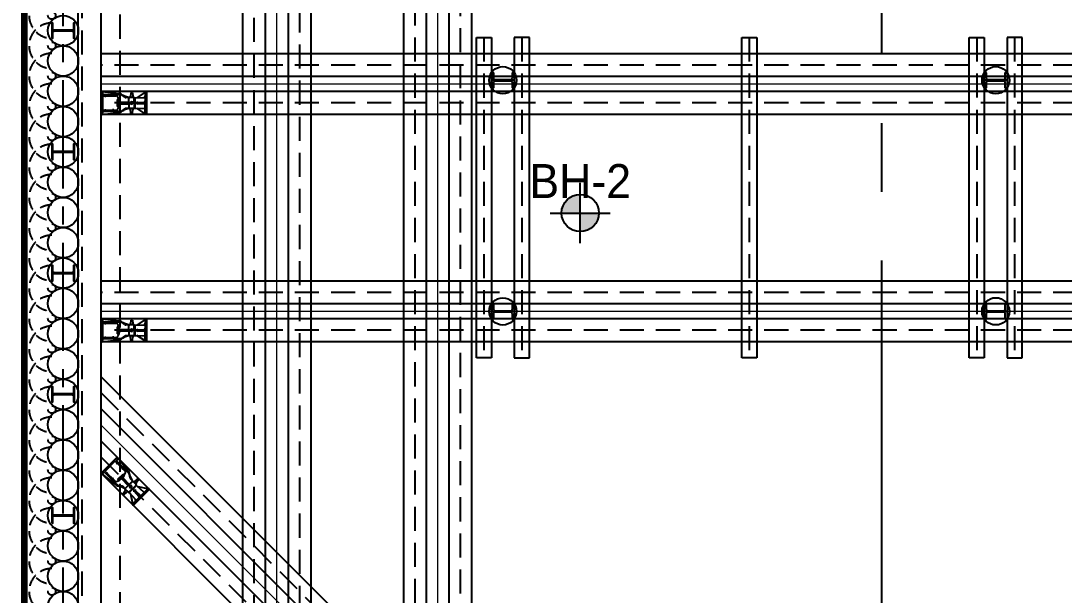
# Model space of a CAD drawing. Header units: millimetres. Extents: x 1073475 to 2890243, y -1340830 to -367733.
# Drawn here: x 1508384 to 1510794, y -380295 to -378967 of the extents above; entities that cross this region are included whole.
import ezdxf
from ezdxf.enums import TextEntityAlignment as Align

# ---------------------------------------------------------------- set-up
doc = ezdxf.new("R2010")
doc.units = ezdxf.units.MM
doc.header["$LTSCALE"] = 50
for name, pattern in [('CENTER2', [28.575, 19.05, -3.175, 3.175, -3.175]), ('HIDDEN', [9.525, 6.35, -3.175]), ('HIDDEN2', [4.7625, 3.175, -1.5875]), ('PHANTOM', [63.5, 31.75, -6.35, 6.35, -6.35, 6.35, -6.35])]:
    doc.linetypes.add(name, pattern=pattern)
doc.layers.add('_0', color=7, linetype='Continuous', lineweight=0)
for name, color, linetype in [('CEN', 1, 'CENTER2'), ('CIP', 1, 'Continuous'), ('H-BEAM', 5, 'Continuous'), ('H-BEAM-상부', 173, 'Continuous'), ('HPILE-300x200', 3, 'Continuous'), ('POST PILE', 6, 'Continuous'), ('SGR', 8, 'Continuous'), ('ST-CEN', 1, 'HIDDEN'), ('ST-CEN(상부 H-BEAM)', 1, 'HIDDEN'), ('ST-CEN(하부 H-BEAM)', 1, 'HIDDEN'), ('STRUT', 3, 'Continuous'), ('WALE-1', 3, 'Continuous'), ('건축', 233, 'HIDDEN'), ('단면', 4, 'Continuous'), ('대지경계선', 6, 'PHANTOM'), ('유압JACK', 2, 'Continuous'), ('주상도', 7, 'Continuous')]:
    doc.layers.add(name, color=color, linetype=linetype)
doc.styles.add('돋움', font='')
doc.styles.get('돋움').set_extended_font_data('Dotum')

# ---------------------------------------------------------------- blocks, each defined once
blk = doc.blocks.new('계측평면')
at = {"layer": '대지경계선', "const_width": 60}
for points in [[(-5833, -5158), (-176, 499), (26245, 499), (26245, -35090), (1238, -35090), (-5833, -28019), (-5833, -5158)], [(26247, -35088), (1240, -35088), (-5831, -28017), (-5831, -5156), (-174, 501), (26247, 501)]]:
    blk.add_lwpolyline(points, dxfattribs=at)
blk = doc.blocks.new('A$C1D3235D9')
at = {"layer": 'SGR', "linetype": 'HIDDEN2'}
blk.add_circle((0, 0), 50, dxfattribs=at)
blk.add_arc((0, 0), 300, 0, 180, dxfattribs=at)
blk = doc.blocks.new('A$C59AB4A79')
at = {"layer": '주상도'}
h = blk.add_hatch(color=251, dxfattribs=at)
h.paths.add_polyline_path([(-11030, -12906, 0.414214), (-11276, -13152), (-11030, -13152)])
h.paths.add_polyline_path([(-11030, -13152), (-11030, -13399, 0.414214), (-10783, -13152)])
at = {"layer": '_0', "color": 251}
for p, q in [((-12913, 3275), (-12913, -27775)), ((-15034, 1154), (-15034, -25654)), ((13623, -11450), (-17350, -11450)), ((13623, -14450), (-17350, -14450)), ((-17350, -15950), (-3550, -29750))]:
    blk.add_line(p, q, dxfattribs=at)
at = {"layer": 'CEN', "color": 251, "ltscale": 1.5}
blk.add_line((-17850, -23545), (-17850, -955), dxfattribs=at)
at = {"layer": 'CIP', "color": 251}
for centre in [(-17850, -10745), (-17850, -11145), (-17850, -11545), (-17850, -11945), (-17850, -12345), (-17850, -12745), (-17850, -13145), (-17850, -13545), (-17850, -13945), (-17850, -14345), (-17850, -14745), (-17850, -15145), (-17850, -15545), (-17850, -15945), (-17850, -16345), (-17850, -16745), (-17850, -17145), (-17850, -17545), (-17850, -17945), (-17850, -18345)]:
    blk.add_circle(centre, 200, dxfattribs=at)
at = {"layer": 'H-BEAM', "color": 251}
for p, q in [((-12400, -15064), (-12400, -10836)), ((-12400, -10836), (-12200, -10836)), ((-12200, -10836), (-12200, -15064)), ((-11900, -10836), (-11900, -15064)), ((-11700, -10836), (-11900, -10836)), ((-11700, -15064), (-11700, -10836)), ((-5900, -15064), (-5900, -10836)), ((-5900, -10836), (-5700, -10836)), ((-5700, -10836), (-5700, -15064)), ((-5400, -10836), (-5400, -15064)), ((-5200, -10836), (-5400, -10836)), ((-5200, -15064), (-5200, -10836)), ((-12200, -15064), (-12400, -15064)), ((-11900, -15064), (-11700, -15064)), ((-5700, -15064), (-5900, -15064)), ((-5400, -15064), (-5200, -15064))]:
    blk.add_line(p, q, dxfattribs=at)
at = {"layer": 'H-BEAM-상부', "color": 251}
for p, q in [((-8900, -15064), (-8900, -10836)), ((-8900, -10836), (-8700, -10836)), ((-8700, -10836), (-8700, -15064)), ((-8700, -15064), (-8900, -15064))]:
    blk.add_line(p, q, dxfattribs=at)
at = {"layer": 'HPILE-300x200', "color": 251}
for p, q in [((-17700, -10745), (-18000, -10745)), ((-17700, -12345), (-18000, -12345)), ((-17700, -13945), (-18000, -13945)), ((-17700, -15545), (-18000, -15545)), ((-17700, -17145), (-18000, -17145))]:
    blk.add_line(p, q, dxfattribs=at)
for points in [[(-18000, -10845), (-17986, -10845), (-17986, -10769, -0.414214), (-17966, -10749), (-17734, -10749, -0.414214), (-17714, -10769), (-17714, -10845), (-17700, -10845), (-17700, -10645), (-17714, -10645), (-17714, -10720, -0.414214), (-17734, -10740), (-17966, -10740, -0.414214), (-17986, -10720), (-17986, -10645), (-18000, -10645)], [(-18000, -12445), (-17986, -12445), (-17986, -12369, -0.414214), (-17966, -12349), (-17734, -12349, -0.414214), (-17714, -12369), (-17714, -12445), (-17700, -12445), (-17700, -12245), (-17714, -12245), (-17714, -12320, -0.414214), (-17734, -12340), (-17966, -12340, -0.414214), (-17986, -12320), (-17986, -12245), (-18000, -12245)], [(-18000, -14045), (-17986, -14045), (-17986, -13969, -0.414214), (-17966, -13949), (-17734, -13949, -0.414214), (-17714, -13969), (-17714, -14045), (-17700, -14045), (-17700, -13845), (-17714, -13845), (-17714, -13920, -0.414214), (-17734, -13940), (-17966, -13940, -0.414214), (-17986, -13920), (-17986, -13845), (-18000, -13845)], [(-18000, -15645), (-17986, -15645), (-17986, -15569, -0.414214), (-17966, -15549), (-17734, -15549, -0.414214), (-17714, -15569), (-17714, -15645), (-17700, -15645), (-17700, -15445), (-17714, -15445), (-17714, -15520, -0.414214), (-17734, -15540), (-17966, -15540, -0.414214), (-17986, -15520), (-17986, -15445), (-18000, -15445)], [(-18000, -17245), (-17986, -17245), (-17986, -17169, -0.414214), (-17966, -17149), (-17734, -17149, -0.414214), (-17714, -17169), (-17714, -17245), (-17700, -17245), (-17700, -17045), (-17714, -17045), (-17714, -17120, -0.414214), (-17734, -17140), (-17966, -17140, -0.414214), (-17986, -17120), (-17986, -17045), (-18000, -17045)]]:
    blk.add_lwpolyline(points, format="xyb", close=True, dxfattribs=at)
at = {"layer": 'POST PILE', "color": 251}
for p, q in [((-11900, -11400), (-12200, -11400)), ((-5400, -11400), (-5700, -11400)), ((-11900, -14450), (-12200, -14450)), ((-5400, -14450), (-5700, -14450))]:
    blk.add_line(p, q, dxfattribs=at)
for points in [[(-12200, -11300), (-12175, -11300), (-12175, -11371, 0.414214), (-12155, -11391), (-11945, -11391, 0.414214), (-11925, -11371), (-11925, -11300), (-11900, -11300), (-11900, -11500), (-11925, -11500), (-11925, -11430, 0.414214), (-11945, -11410), (-12155, -11410, 0.414214), (-12175, -11430), (-12175, -11500), (-12200, -11500)], [(-5700, -11300), (-5675, -11300), (-5675, -11371, 0.414214), (-5655, -11391), (-5445, -11391, 0.414214), (-5425, -11371), (-5425, -11300), (-5400, -11300), (-5400, -11500), (-5425, -11500), (-5425, -11430, 0.414214), (-5445, -11410), (-5655, -11410, 0.414214), (-5675, -11430), (-5675, -11500), (-5700, -11500)], [(-12200, -14350), (-12175, -14350), (-12175, -14421, 0.414214), (-12155, -14441), (-11945, -14441, 0.414214), (-11925, -14421), (-11925, -14350), (-11900, -14350), (-11900, -14550), (-11925, -14550), (-11925, -14480, 0.414214), (-11945, -14460), (-12155, -14460, 0.414214), (-12175, -14480), (-12175, -14550), (-12200, -14550)], [(-5700, -14350), (-5675, -14350), (-5675, -14421, 0.414214), (-5655, -14441), (-5445, -14441, 0.414214), (-5425, -14421), (-5425, -14350), (-5400, -14350), (-5400, -14550), (-5425, -14550), (-5425, -14480, 0.414214), (-5445, -14460), (-5655, -14460, 0.414214), (-5675, -14480), (-5675, -14550), (-5700, -14550)]]:
    blk.add_lwpolyline(points, format="xyb", close=True, dxfattribs=at)
for centre in [(-12050, -11400), (-5550, -11400), (-12050, -14450), (-5550, -14450)]:
    blk.add_circle(centre, 180, dxfattribs=at)
at = {"layer": 'ST-CEN', "color": 251}
for p, q in [((-12613, 3575), (-12613, -28075)), ((-13213, 2975), (-13213, -27475)), ((-14734, 1454), (-14734, -25954)), ((-15334, 854), (-15334, -25354)), ((13623, -11200), (-17350, -11200)), ((13623, -11700), (-17350, -11700)), ((13623, -14200), (-17350, -14200)), ((13623, -14700), (-17350, -14700)), ((-17350, -15526), (-3126, -29750)), ((-17350, -16374), (-3974, -29750))]:
    blk.add_line(p, q, dxfattribs=at)
at = {"layer": 'ST-CEN(상부 H-BEAM)', "color": 251}
blk.add_line((-8800, -10836), (-8800, -15064), dxfattribs=at)
at = {"layer": 'ST-CEN(하부 H-BEAM)', "color": 251}
for p, q in [((-12300, -10836), (-12300, -15064)), ((-11800, -10836), (-11800, -15064)), ((-5800, -10836), (-5800, -15064)), ((-5300, -10836), (-5300, -15064))]:
    blk.add_line(p, q, dxfattribs=at)
at = {"layer": 'STRUT', "color": 251}
for p, q in [((-12463, 3725), (-12463, -28225)), ((-12763, 3425), (-12763, -27925)), ((-13063, 3125), (-13063, -27625)), ((-13363, 2825), (-13363, -27325)), ((-14584, 1604), (-14584, -26104)), ((-14884, 1304), (-14884, -25804)), ((-15184, 1004), (-15184, -25504)), ((-15484, 704), (-15484, -25204)), ((13623, -11050), (-17350, -11050)), ((13623, -11350), (-17350, -11350)), ((13623, -11550), (-17350, -11550)), ((13623, -11850), (-17350, -11850)), ((13623, -14050), (-17350, -14050)), ((13623, -14350), (-17350, -14350)), ((13623, -14550), (-17350, -14550)), ((13623, -14850), (-17350, -14850)), ((-17350, -15314), (-2914, -29750)), ((-17350, -15738), (-3338, -29750)), ((-17350, -16162), (-3762, -29750)), ((-17350, -16586), (-4186, -29750))]:
    blk.add_line(p, q, dxfattribs=at)
at = {"layer": 'WALE-1', "color": 251}
for p, q in [((-17650, -23462), (-17650, -1038)), ((-17350, -23338), (-17350, -1162))]:
    blk.add_line(p, q, dxfattribs=at)
at = {"layer": '건축', "color": 251}
for p, q in [((-18378, -23669), (-18378, -808)), ((-17600, -23441), (-17600, -1059)), ((-17100, -23234), (-17100, -1266))]:
    blk.add_line(p, q, dxfattribs=at)
at = {"layer": '대지경계선', "const_width": 60}
blk.add_lwpolyline([(13700, -30740), (-11307, -30740), (-18378, -23669), (-18378, -808), (-12721, 4849), (13700, 4849)], dxfattribs=at)
at = {"layer": '유압JACK', "color": 251}
for p, q in [((-17337, -11550), (-17350, -11550)), ((-17350, -11550), (-17350, -11850)), ((-17337, -11550), (-17116, -11576)), ((-17332, -11555), (-17332, -11575)), ((-16768, -11555), (-16768, -11612)), ((-16768, -11555), (-16768, -11700)), ((-16768, -11555), (-16768, -11675)), ((-16750, -11550), (-16763, -11550)), ((-16750, -11550), (-16750, -11850)), ((-16750, -11850), (-16750, -11550)), ((-17332, -11609), (-17332, -11791)), ((-17329, -11606), (-17151, -11606)), ((-17317, -11590), (-17106, -11590)), ((-17302, -11606), (-17302, -11610)), ((-17302, -11610), (-17287, -11610)), ((-17287, -11606), (-17287, -11610)), ((-17197, -11606), (-17197, -11610)), ((-17182, -11610), (-17197, -11610)), ((-17182, -11606), (-17182, -11610)), ((-17132, -11653), (-17137, -11653)), ((-17137, -11653), (-17137, -11747)), ((-17132, -11653), (-17132, -11745)), ((-17129, -11655), (-17132, -11655)), ((-17124, -11642), (-17129, -11642)), ((-17129, -11642), (-17129, -11757)), ((-17124, -11652), (-17129, -11652)), ((-17124, -11653), (-17129, -11653)), ((-17129, -11653), (-17129, -11745)), ((-17124, -11642), (-17124, -11757)), ((-17116, -11648), (-17124, -11648)), ((-17124, -11648), (-17124, -11747)), ((-17115, -11651), (-17124, -11651)), ((-17103, -11691), (-16990, -11691)), ((-17091, -11691), (-17091, -11709)), ((-16987, -11628), (-17054, -11604)), ((-17039, -11620), (-17051, -11607)), ((-16982, -11628), (-17023, -11628)), ((-17009, -11691), (-17009, -11709)), ((-16982, -11684), (-16982, -11628)), ((-16982, -11700), (-16982, -11632)), ((-16982, -11684), (-16982, -11773)), ((-16977, -11628), (-16978, -11628)), ((-16918, -11628), (-16978, -11628)), ((-16976, -11628), (-16978, -11628)), ((-16957, -11568), (-16961, -11614)), ((-16937, -11568), (-16933, -11614)), ((-16916, -11628), (-16918, -11628)), ((-16912, -11700), (-16912, -11632)), ((-16906, -11645), (-16912, -11645)), ((-16912, -11645), (-16912, -11755)), ((-16906, -11648), (-16912, -11648)), ((-16906, -11700), (-16906, -11639)), ((-16906, -11645), (-16906, -11755)), ((-16900, -11633), (-16782, -11627)), ((-16768, -11559), (-16879, -11632)), ((-16871, -11692), (-16783, -11690)), ((-16768, -11845), (-16768, -11689)), ((-17337, -11850), (-17116, -11824)), ((-17332, -11845), (-17332, -11825)), ((-17329, -11794), (-17151, -11794)), ((-17317, -11810), (-17106, -11810)), ((-17302, -11794), (-17302, -11790)), ((-17302, -11790), (-17287, -11790)), ((-17287, -11794), (-17287, -11790)), ((-17182, -11790), (-17197, -11790)), ((-17197, -11794), (-17197, -11790)), ((-17182, -11794), (-17182, -11790)), ((-17132, -11747), (-17137, -11747)), ((-17132, -11745), (-17132, -11747)), ((-17129, -11745), (-17132, -11745)), ((-17129, -11745), (-17129, -11747)), ((-17124, -11747), (-17129, -11747)), ((-17124, -11747), (-17129, -11747)), ((-17124, -11747), (-17129, -11747)), ((-17124, -11757), (-17129, -11757)), ((-17124, -11747), (-17124, -11752)), ((-17115, -11749), (-17124, -11749)), ((-17116, -11752), (-17124, -11752)), ((-17103, -11709), (-16990, -11709)), ((-16987, -11773), (-17054, -11796)), ((-17039, -11780), (-17051, -11793)), ((-16982, -11773), (-17023, -11773)), ((-16982, -11700), (-16982, -11769)), ((-16918, -11773), (-16978, -11773)), ((-16977, -11773), (-16978, -11773)), ((-16976, -11773), (-16978, -11773)), ((-16957, -11833), (-16961, -11786)), ((-16937, -11833), (-16933, -11786)), ((-16916, -11773), (-16918, -11773)), ((-16912, -11700), (-16912, -11769)), ((-16906, -11752), (-16912, -11752)), ((-16906, -11755), (-16912, -11755)), ((-16906, -11700), (-16906, -11761)), ((-16900, -11767), (-16782, -11773)), ((-16768, -11841), (-16879, -11768)), ((-16871, -11708), (-16783, -11710)), ((-16768, -11845), (-16768, -11725)), ((-16768, -11845), (-16768, -11788)), ((-17337, -11850), (-17350, -11850)), ((-16750, -11850), (-16763, -11850)), ((-17337, -14550), (-17350, -14550)), ((-17350, -14550), (-17350, -14850)), ((-17337, -14550), (-17116, -14576)), ((-17332, -14555), (-17332, -14575)), ((-16957, -14567), (-16961, -14614)), ((-16937, -14567), (-16933, -14614)), ((-16768, -14559), (-16879, -14632)), ((-16768, -14555), (-16768, -14612)), ((-16768, -14555), (-16768, -14700)), ((-16768, -14555), (-16768, -14675)), ((-16750, -14550), (-16763, -14550)), ((-16750, -14550), (-16750, -14850)), ((-16750, -14850), (-16750, -14550)), ((-17332, -14609), (-17332, -14791)), ((-17329, -14606), (-17151, -14606)), ((-17317, -14590), (-17106, -14590)), ((-17302, -14606), (-17302, -14610)), ((-17302, -14610), (-17287, -14610)), ((-17287, -14606), (-17287, -14610)), ((-17197, -14606), (-17197, -14610)), ((-17182, -14610), (-17197, -14610)), ((-17182, -14606), (-17182, -14610)), ((-17132, -14653), (-17137, -14653)), ((-17137, -14653), (-17137, -14747)), ((-17132, -14653), (-17132, -14745)), ((-17129, -14655), (-17132, -14655)), ((-17124, -14642), (-17129, -14642)), ((-17129, -14642), (-17129, -14757)), ((-17124, -14652), (-17129, -14652)), ((-17124, -14653), (-17129, -14653)), ((-17129, -14653), (-17129, -14745)), ((-17124, -14642), (-17124, -14757)), ((-17116, -14648), (-17124, -14648)), ((-17124, -14648), (-17124, -14747)), ((-17115, -14651), (-17124, -14651)), ((-17103, -14691), (-16990, -14691)), ((-17103, -14709), (-16990, -14709)), ((-17091, -14691), (-17091, -14709)), ((-16987, -14628), (-17054, -14604)), ((-17039, -14620), (-17051, -14607)), ((-16982, -14628), (-17023, -14628)), ((-17009, -14691), (-17009, -14709)), ((-16982, -14683), (-16982, -14628)), ((-16982, -14700), (-16982, -14631)), ((-16982, -14683), (-16982, -14772)), ((-16982, -14700), (-16982, -14768)), ((-16977, -14628), (-16978, -14628)), ((-16918, -14628), (-16978, -14628)), ((-16976, -14628), (-16978, -14628)), ((-16916, -14628), (-16918, -14628)), ((-16912, -14700), (-16912, -14631)), ((-16906, -14645), (-16912, -14645)), ((-16912, -14645), (-16912, -14755)), ((-16906, -14648), (-16912, -14648)), ((-16912, -14700), (-16912, -14768)), ((-16906, -14700), (-16906, -14639)), ((-16906, -14645), (-16906, -14755)), ((-16906, -14700), (-16906, -14761)), ((-16900, -14633), (-16782, -14627)), ((-16871, -14692), (-16783, -14690)), ((-16871, -14708), (-16783, -14710)), ((-16768, -14845), (-16768, -14689)), ((-17337, -14850), (-17350, -14850)), ((-17337, -14850), (-17116, -14824)), ((-17332, -14845), (-17332, -14825)), ((-17329, -14794), (-17151, -14794)), ((-17317, -14810), (-17106, -14810)), ((-17302, -14794), (-17302, -14790)), ((-17302, -14790), (-17287, -14790)), ((-17287, -14794), (-17287, -14790)), ((-17182, -14790), (-17197, -14790)), ((-17197, -14794), (-17197, -14790)), ((-17182, -14794), (-17182, -14790)), ((-17132, -14747), (-17137, -14747)), ((-17132, -14745), (-17132, -14747)), ((-17129, -14745), (-17132, -14745)), ((-17129, -14745), (-17129, -14747)), ((-17124, -14747), (-17129, -14747)), ((-17124, -14747), (-17129, -14747)), ((-17124, -14747), (-17129, -14747)), ((-17124, -14757), (-17129, -14757)), ((-17124, -14747), (-17124, -14752)), ((-17115, -14749), (-17124, -14749)), ((-17116, -14752), (-17124, -14752)), ((-16987, -14772), (-17054, -14796)), ((-17039, -14780), (-17051, -14793)), ((-16982, -14772), (-17023, -14772)), ((-16918, -14772), (-16978, -14772)), ((-16977, -14772), (-16978, -14772)), ((-16976, -14772), (-16978, -14772)), ((-16957, -14832), (-16961, -14786)), ((-16937, -14832), (-16933, -14786)), ((-16916, -14772), (-16918, -14772)), ((-16906, -14752), (-16912, -14752)), ((-16906, -14755), (-16912, -14755)), ((-16900, -14767), (-16782, -14773)), ((-16768, -14841), (-16879, -14768)), ((-16768, -14845), (-16768, -14725)), ((-16768, -14845), (-16768, -14788)), ((-16750, -14850), (-16763, -14850)), ((-17350, -16586), (-17138, -16374)), ((-17129, -16383), (-17138, -16374)), ((-17296, -16557), (-17167, -16429)), ((-17163, -16429), (-17036, -16555)), ((-17144, -16448), (-17146, -16451)), ((-17146, -16451), (-17136, -16461)), ((-17129, -16391), (-17143, -16405)), ((-17143, -16426), (-16994, -16575)), ((-17133, -16458), (-17136, -16461)), ((-17129, -16383), (-16990, -16558)), ((-17341, -16596), (-17350, -16586)), ((-17341, -16596), (-17166, -16734)), ((-17334, -16596), (-17320, -16581)), ((-17298, -16581), (-17149, -16731)), ((-17296, -16562), (-17169, -16688)), ((-17276, -16581), (-17274, -16578)), ((-17274, -16578), (-17263, -16589)), ((-17266, -16591), (-17263, -16589)), ((-17129, -16677), (-17047, -16596)), ((-17127, -16664), (-17060, -16598)), ((-17125, -16681), (-17044, -16600)), ((-17123, -16668), (-17058, -16603)), ((-17121, -16670), (-17056, -16605)), ((-17121, -16677), (-17051, -16607)), ((-17069, -16522), (-17072, -16525)), ((-17062, -16535), (-17072, -16525)), ((-17063, -16649), (-16983, -16729)), ((-17059, -16533), (-17062, -16535)), ((-17057, -16601), (-17060, -16598)), ((-17058, -16603), (-17057, -16601)), ((-17056, -16605), (-17058, -16603)), ((-17056, -16605), (-17054, -16603)), ((-17051, -16607), (-17054, -16603)), ((-17051, -16607), (-17054, -16603)), ((-17051, -16607), (-17054, -16603)), ((-17051, -16607), (-17047, -16603)), ((-17043, -16612), (-17049, -16605)), ((-17044, -16600), (-17047, -16596)), ((-17041, -16609), (-17047, -16603)), ((-16936, -16686), (-16967, -16622)), ((-16967, -16643), (-16967, -16626)), ((-17202, -16655), (-17199, -16652)), ((-17189, -16663), (-17199, -16652)), ((-17192, -16666), (-17189, -16663)), ((-17125, -16681), (-17129, -16677)), ((-17123, -16668), (-17127, -16664)), ((-17119, -16668), (-17122, -16666)), ((-17118, -16674), (-17121, -16670)), ((-17117, -16673), (-17121, -16670)), ((-17115, -16683), (-17121, -16677)), ((-17113, -16682), (-17119, -16675)), ((-17039, -16788), (-17103, -16757)), ((-17081, -16757), (-17098, -16757)), ((-17075, -16662), (-16995, -16742)), ((-17067, -16670), (-17055, -16657)), ((-17035, -16792), (-17064, -16763)), ((-16995, -16752), (-17035, -16792)), ((-16984, -16741), (-17032, -16789)), ((-17009, -16728), (-16996, -16715)), ((-16995, -16752), (-16932, -16689)), ((-16984, -16741), (-16935, -16692)), ((-16973, -16829), (-16895, -16751)), ((-16969, -16833), (-16891, -16755)), ((-16932, -16689), (-16961, -16661)), ((-16934, -16790), (-16886, -16742)), ((-16887, -16734), (-16930, -16692)), ((-16929, -16693), (-16930, -16692)), ((-16928, -16694), (-16930, -16692)), ((-16930, -16794), (-16887, -16751)), ((-16872, -16665), (-16908, -16695)), ((-16893, -16757), (-16897, -16753)), ((-16891, -16755), (-16895, -16751)), ((-16858, -16679), (-16888, -16714)), ((-16886, -16736), (-16887, -16734)), ((-16878, -16751), (-16790, -16830)), ((-16733, -16792), (-16862, -16765)), ((-17060, -16852), (-17030, -16816)), ((-17046, -16866), (-17010, -16836)), ((-17031, -16795), (-17032, -16795)), ((-16990, -16837), (-17032, -16795)), ((-17031, -16796), (-17032, -16795)), ((-16988, -16838), (-16990, -16837)), ((-16934, -16790), (-16983, -16838)), ((-16974, -16846), (-16894, -16934)), ((-16930, -16794), (-16973, -16838)), ((-16969, -16833), (-16973, -16829)), ((-16967, -16831), (-16971, -16827)), ((-16932, -16992), (-16959, -16862)), ((-16935, -16994), (-16832, -16892)), ((-16935, -16994), (-16850, -16909)), ((-16926, -17011), (-16714, -16799)), ((-16714, -16799), (-16926, -17011)), ((-16911, -16825), (-16850, -16888)), ((-16900, -16814), (-16836, -16875)), ((-16730, -16789), (-16840, -16899)), ((-16730, -16789), (-16815, -16874)), ((-16730, -16789), (-16770, -16829)), ((-16714, -16799), (-16723, -16789)), ((-16935, -16994), (-16895, -16954)), ((-16926, -17011), (-16935, -17001))]:
    blk.add_line(p, q, dxfattribs=at)
for centre, radius, start, end in [((-17337, -11555), 5, 0, 90), ((-16947, -11568), 10, 0, 180), ((-16763, -11555), 5, 90, 180), ((-17317, -11575), 15, 180, 270), ((-17329, -11609), 3, 90, 180), ((-17151, -11631), 25, 29.7623, 90), ((-17271, -11700), 164, 0, 29.7623), ((-17129, -11685), 110, 45, 82.9969), ((-17114, -11700), 110, 45.3602, 90), ((-17103, -11686), 5, 184.7518, 270), ((-17023, -11608), 20, 225.3602, 270), ((-16990, -11684), 7.5, 270, 0), ((-16978, -11632), 4, 90, 180), ((-16976, -11613), 15, 270, 355.2364), ((-16947, -11700), 15, 0, 180), ((-16947, -11700), 10, 0, 180), ((-16918, -11613), 15, 184.7636, 270), ((-16916, -11632), 4, 0, 90), ((-16900, -11639), 6, 93, 180), ((-16871, -11682), 10, 180, 271.2674), ((-16783, -11675), 15, 271.2674, 0), ((-16783, -11612), 15, 273, 0), ((-17329, -11791), 3, 180, 270), ((-17317, -11825), 15, 90, 180), ((-17151, -11769), 25, 270, 330.2377), ((-17271, -11700), 164, 330.2377, 0), ((-17129, -11715), 110, 277.0031, 315), ((-17114, -11700), 110, 270, 314.6398), ((-17103, -11714), 5, 90, 175.2482), ((-17023, -11793), 20, 90, 134.6398), ((-16990, -11717), 7.5, 0, 90), ((-16978, -11769), 4, 180, 270), ((-16976, -11788), 15, 4.7636, 90), ((-16947, -11700), 15, 180, 0), ((-16947, -11700), 10, 180, 0), ((-16947, -11833), 10, 180, 0), ((-16918, -11788), 15, 90, 175.2364), ((-16916, -11769), 4, 270, 0), ((-16900, -11761), 6, 180, 267), ((-16871, -11718), 10, 88.7326, 180), ((-16783, -11725), 15, 0, 88.7326), ((-16783, -11788), 15, 0, 87), ((-17337, -11845), 5, 270, 0), ((-16763, -11845), 5, 180, 270), ((-17337, -14555), 5, 0, 90), ((-17317, -14575), 15, 180, 270), ((-17129, -14685), 110, 45, 82.9969), ((-16947, -14567), 10, 0, 180), ((-16763, -14555), 5, 90, 180), ((-17329, -14609), 3, 90, 180), ((-17151, -14631), 25, 29.7623, 90), ((-17271, -14700), 164, 0, 29.7623), ((-17271, -14700), 164, 330.2377, 0), ((-17114, -14700), 110, 45.3602, 90), ((-17103, -14686), 5, 184.7518, 270), ((-17103, -14714), 5, 90, 175.2482), ((-17023, -14607), 20, 225.3602, 270), ((-16990, -14683), 7.5, 270, 0), ((-16990, -14717), 7.5, 0, 90), ((-16978, -14631), 4, 90, 180), ((-16976, -14612), 15, 270, 355.2364), ((-16947, -14700), 15, 0, 180), ((-16947, -14700), 15, 180, 0), ((-16947, -14700), 10, 0, 180), ((-16947, -14700), 10, 180, 0), ((-16918, -14612), 15, 184.7636, 270), ((-16916, -14631), 4, 0, 90), ((-16900, -14639), 6, 93, 180), ((-16871, -14682), 10, 180, 271.2674), ((-16871, -14718), 10, 88.7326, 180), ((-16783, -14675), 15, 271.2674, 0), ((-16783, -14725), 15, 0, 88.7326), ((-16783, -14612), 15, 273, 0), ((-17337, -14845), 5, 270, 0), ((-17329, -14791), 3, 180, 270), ((-17317, -14825), 15, 90, 180), ((-17151, -14769), 25, 270, 330.2377), ((-17129, -14715), 110, 277.0031, 315), ((-17114, -14700), 110, 270, 314.6398), ((-17023, -14793), 20, 90, 134.6398), ((-16978, -14768), 4, 180, 270), ((-16976, -14788), 15, 4.7636, 90), ((-16947, -14832), 10, 180, 0), ((-16918, -14788), 15, 90, 175.2364), ((-16916, -14768), 4, 270, 0), ((-16900, -14761), 6, 180, 267), ((-16783, -14788), 15, 0, 87), ((-16763, -14845), 5, 180, 270), ((-17165, -16431), 3, 45, 135), ((-17132, -16415), 15, 135, 225), ((-17132, -16387), 5, 315, 45), ((-17337, -16592), 5, 225, 315), ((-17309, -16592), 15, 45, 135), ((-17293, -16560), 3, 135, 225), ((-17188, -16536), 164, 315, 344.7623), ((-17059, -16645), 5, 139.7518, 225), ((-17054, -16573), 25, 344.7623, 45), ((-17077, -16647), 110, 0.3602, 45), ((-17077, -16626), 110, 0, 37.9969), ((-16947, -16646), 20, 180.3602, 225), ((-17152, -16670), 25, 225, 285.2377), ((-17098, -16647), 110, 232.0031, 270), ((-17077, -16647), 110, 225, 269.6398), ((-17188, -16536), 164, 285.2377, 315), ((-17079, -16665), 5, 45, 130.2482), ((-17078, -16777), 20, 45, 89.6398), ((-17001, -16747), 7.5, 315, 45), ((-16977, -16724), 7.5, 225, 315), ((-16959, -16765), 15, 135, 315), ((-16959, -16765), 15, 315, 135), ((-16959, -16765), 10, 135, 315), ((-16959, -16765), 10, 315, 135), ((-16932, -16695), 4, 45, 135), ((-16917, -16683), 15, 225, 310.2364), ((-16877, -16724), 15, 139.7636, 225), ((-16882, -16755), 6, 48, 135), ((-16889, -16739), 4, 315, 45), ((-16865, -16672), 10, 315, 135), ((-17053, -16859), 10, 135, 315), ((-17029, -16792), 4, 135, 225), ((-17041, -16807), 15, 319.7636, 45), ((-17000, -16848), 15, 45, 130.2364), ((-16985, -16836), 4, 225, 315), ((-16969, -16842), 6, 135, 222), ((-16918, -16832), 10, 43.7326, 135), ((-16893, -16807), 10, 135, 226.2674), ((-16860, -16899), 15, 315, 43.7326), ((-16826, -16864), 15, 226.2674, 315), ((-16780, -16819), 15, 228, 315), ((-16726, -16793), 5, 45, 135), ((-16931, -16998), 5, 135, 225), ((-16906, -16944), 15, 315, 42)]:
    blk.add_arc(centre, radius, start, end, dxfattribs=at)
at = {"layer": '주상도', "color": 251}
for p, q in [((-11030, -13549), (-11030, -12755)), ((-11426, -13152), (-10633, -13152))]:
    blk.add_line(p, q, dxfattribs=at)
blk.add_circle((-11030, -13152), 246, dxfattribs=at)
at = {"layer": 'SGR', "color": 251, "linetype": 'HIDDEN2', "rotation": 89.99999999650223}
for p in [(-18000, -10545), (-18000, -10945), (-18000, -11345), (-18000, -11745), (-18000, -12145), (-18000, -12545), (-18000, -12945), (-18000, -13345), (-18000, -13745), (-18000, -14145), (-18000, -14545), (-18000, -14945), (-18000, -15345), (-18000, -15745), (-18000, -16145), (-18000, -16545), (-18000, -16945), (-18000, -17345), (-18000, -17745), (-18000, -18145)]:
    blk.add_blockref('A$C1D3235D9', p, dxfattribs=at)
at = {"layer": '주상도', "color": 251, "style": '돋움'}
blk.add_text('BH-2', height=450, dxfattribs=at).set_placement((-11030, -12731), align=Align.MIDDLE_CENTER)

msp = doc.modelspace()

# ---------------------------------------------------------------- linework, layer by layer
at = {"layer": '단면', "linetype": 'PHANTOM', "ltscale": 0.5}
msp.add_line((1510371.6, -376345.8, 0), (1510371.6, -382652.5, 0), dxfattribs=at)

# ---------------------------------------------------------------- block references
at = {"ltscale": 0.2, "xscale": 0.1751524569241688, "yscale": 0.1751524569241688, "zscale": 0.1751524569241688, "rotation": 0.000612302615251796}
msp.add_blockref('A$C59AB4A79', (1511607.8, -377107.7, 0), dxfattribs=at)
at = {"xscale": 0.175, "yscale": 0.175, "zscale": 0.175}
msp.add_blockref('계측평면', (1509414.5, -376345.8, 0), dxfattribs=at)

doc.saveas('drawing.dxf')
